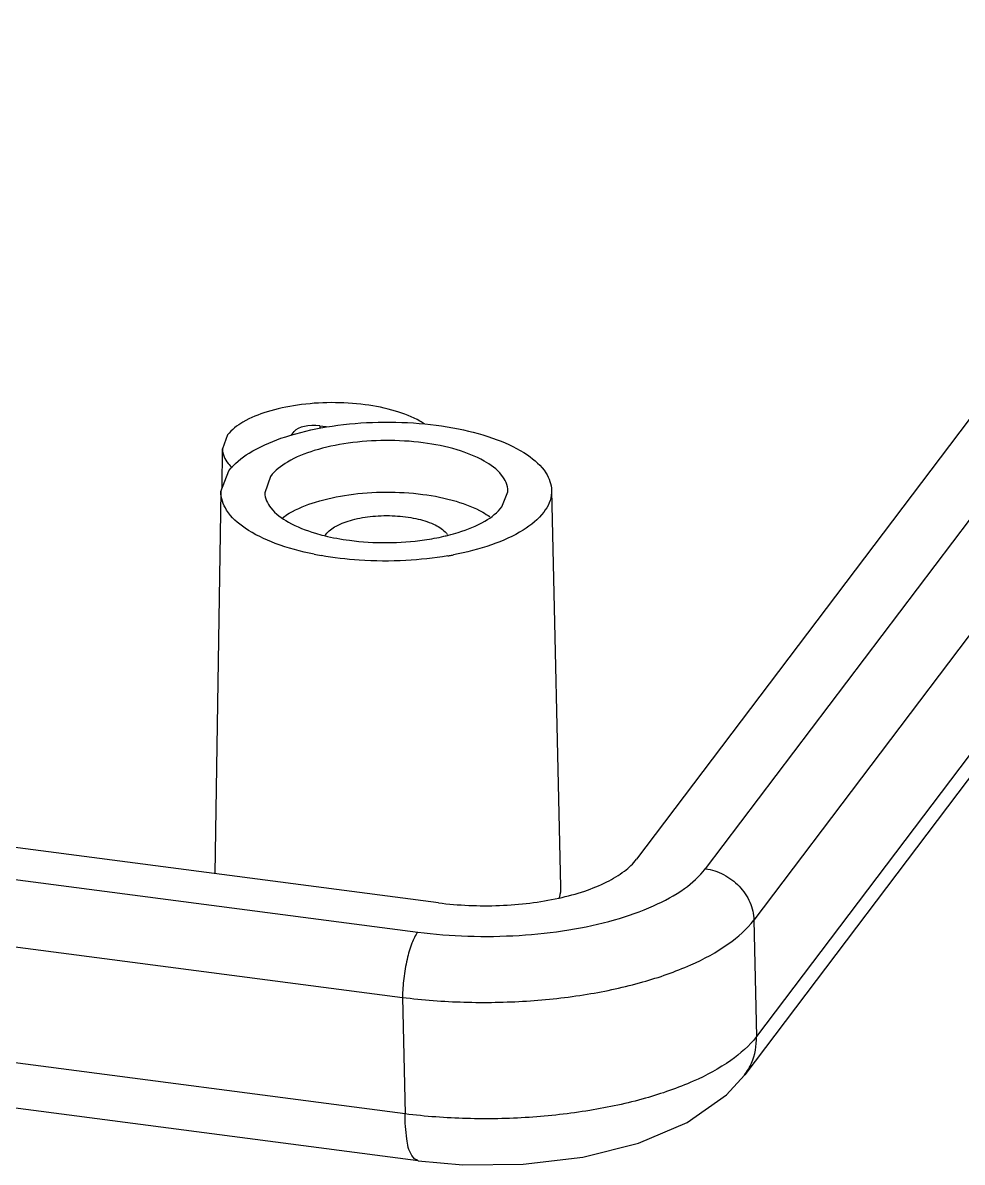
# Model space of a CAD drawing. Header units: millimetres. Extents: x 1893 to 2294, y -410 to -132.
# Drawn here: x 2070.03 to 2084.81, y -387.17 to -369.25 of the extents above; entities that cross this region are included whole.
import ezdxf

# ---------------------------------------------------------------- set-up
doc = ezdxf.new("R2010")
doc.units = ezdxf.units.MM

msp = doc.modelspace()

# ---------------------------------------------------------------- linework, layer by layer
at = {"color": 7, "linetype": 'Continuous'}
for p, q in [((2097.647, -358.646), (2079.685, -382.401)), ((2098.741, -358.779), (2080.766, -382.552)), ((2099.506, -359.586), (2081.53, -383.359)), ((2099.578, -361.377), (2081.57, -385.192)), ((2099.394, -361.977), (2081.385, -385.794)), ((2076.57, -383.087), (1974.424, -369.715)), ((1974.057, -370.17), (2076.245, -383.547)), ((1973.817, -371.198), (2076.004, -384.575)), ((2076.045, -386.408), (1973.758, -373.018)), ((2076.253, -387.145), (1973.966, -373.755)), ((2074.705, -375.584), (2074.705, -375.622)), ((2074.705, -375.584), (2074.851, -375.603)), ((2073.255, -375.729), (2073.174, -375.947)), ((2074.252, -375.74), (2074.303, -375.673)), ((2073.17, -376.564), (2073.174, -375.947)), ((2073.149, -376.619), (2073.271, -376.295)), ((2073.928, -376.381), (2073.838, -376.639)), ((2073.149, -376.619), (2073.054, -382.627)), ((2077.569, -376.857), (2077.659, -376.625)), ((2078.349, -376.601), (2078.491, -382.843)), ((2081.53, -383.359), (2081.57, -385.192)), ((2076.004, -384.575), (2076.045, -386.408)), ((2081.383, -385.796), (2081.385, -385.794))]:
    msp.add_line(p, q, dxfattribs=at)
msp.add_lwpolyline([(2076.253, -387.145), (2076.954, -387.207), (2077.901, -387.199), (2078.839, -387.087), (2079.714, -386.868), (2080.483, -386.541), (2081.097, -386.109), (2081.383, -385.796)], dxfattribs=at)
for centre, radius, start, end in [((2075.482, -374.443), 2.955, 253.3332, 256.1243), ((2074.988, -377.436), 0.238, 142.9177, 146.6099), ((2075.927, -374.151), 3.254, 282.9489, 284.2563), ((2075.982, -374.362), 3.036, 284.2384, 287.2318), ((2075.601, -372.684), 5.019, 258.6527, 259.9441), ((2075.84, -372.523), 5.182, 279.7217, 280.4143), ((2075.855, -372.606), 5.098, 280.4147, 280.7286)]:
    msp.add_arc(centre, radius, start, end, dxfattribs=at)
msp.add_ellipse((2074.608, -375.713), major_axis=(0.32, 0.001), ratio=0.420219, start_param=1.261119, end_param=2.831839, dxfattribs=at)
for points, start_tangent, end_tangent in [([(2076.347, -375.552), (2076.279, -375.512), (2075.896, -375.354), (2075.415, -375.254), (2074.883, -375.221), (2074.352, -375.26), (2073.874, -375.365), (2073.496, -375.527), (2073.255, -375.729)], (-0.840234, 0.542223), (-0.603133, -0.797641)), ([(2073.271, -376.295), (2073.594, -376.014), (2074.093, -375.782), (2074.721, -375.618), (2075.44, -375.535), (2076.175, -375.54), (2076.885, -375.633), (2077.494, -375.804), (2077.968, -376.043), (2078.259, -376.327), (2078.348, -376.601)], (0.603133, 0.797641), (0.033069, -0.999453)), ([(2073.174, -375.947), (2073.174, -375.953), (2073.261, -376.176)], (-0.00904, -0.999959), (0.607483, -0.794333)), ([(2077.659, -376.625), (2077.66, -376.609), (2077.563, -376.361), (2077.288, -376.139), (2076.863, -375.963), (2076.329, -375.852), (2075.737, -375.816), (2075.148, -375.859), (2074.617, -375.975), (2074.196, -376.155), (2073.928, -376.381)], (0.040194, 0.999192), (-0.603133, -0.797641)), ([(2073.261, -376.176), (2073.327, -376.248)], (0.607483, -0.794333), (0.730631, -0.682772)), ([(2074.613, -377.605), (2074.004, -377.434), (2073.529, -377.194), (2073.239, -376.911), (2073.149, -376.619)], (-0.980442, 0.19681), (0.007682, 0.99997)), ([(2073.838, -376.639), (2073.935, -376.877), (2074.21, -377.099), (2074.635, -377.274)], (0.044117, -0.999026), (0.957884, -0.287157)), ([(2074.125, -377.026), (2074.224, -376.961), (2074.638, -376.784), (2075.16, -376.669), (2075.741, -376.628), (2076.322, -376.663), (2076.848, -376.772), (2077.266, -376.945)], (0.809852, 0.586634), (0.872976, -0.487763)), ([(2078.348, -376.601), (2078.348, -376.636), (2078.226, -376.943)], (0.033069, -0.999453), (-0.603133, -0.797641)), ([(2076.881, -377.262), (2077.301, -377.083), (2077.569, -376.857)], (0.954996, 0.296619), (0.603133, 0.797641)), ([(2074.799, -377.293), (2074.96, -377.163), (2075.218, -377.064), (2075.536, -377.008), (2075.887, -377.001), (2076.214, -377.044), (2076.492, -377.133), (2076.676, -377.254), (2076.71, -377.295)], (0.603133, 0.797641), (0.578394, -0.815758)), ([(2078.226, -376.943), (2077.904, -377.224), (2077.405, -377.456), (2076.804, -377.614)], (-0.603133, -0.797641), (-0.982518, -0.186165)), ([(2077.266, -376.945), (2077.377, -377.014)], (0.872976, -0.487763), (0.816852, -0.576848)), ([(2074.774, -377.312), (2075.169, -377.386), (2075.76, -377.422), (2076.35, -377.379), (2076.656, -377.323)], (0.97073, -0.240174), (0.974551, 0.224166)), ([(2076.715, -377.63), (2076.058, -377.703), (2075.323, -377.698), (2074.724, -377.626)], (-0.985637, -0.168878), (-0.984628, 0.174665)), ([(2076.57, -383.087), (2077.045, -383.128), (2077.531, -383.129), (2078.009, -383.091), (2078.461, -383.014), (2078.869, -382.902), (2079.217, -382.758), (2079.493, -382.589), (2079.685, -382.401)], (0.99154, -0.129804), (0.603133, 0.797641)), ([(2076.245, -383.547), (2077.032, -383.611), (2077.839, -383.599), (2078.62, -383.513), (2079.337, -383.355), (2079.953, -383.134), (2080.438, -382.862), (2080.766, -382.552)], (0.991551, -0.129715), (0.603455, 0.797397)), ([(2080.766, -382.552), (2081.053, -382.643), (2081.298, -382.828), (2081.466, -383.079), (2081.53, -383.359)], (0.99154, -0.129804), (0.030888, -0.999523)), ([(2078.49, -382.844), (2078.49, -382.88), (2078.459, -383.027)], (0.033086, -0.999453), (-0.344652, -0.93873)), ([(2076.004, -384.575), (2076.971, -384.649), (2077.955, -384.632), (2078.909, -384.525), (2079.783, -384.332), (2080.536, -384.064), (2081.128, -383.734), (2081.53, -383.359)], (0.992121, -0.125287), (0.607622, 0.794226)), ([(2076.245, -383.547), (2076.153, -383.722), (2076.076, -383.977), (2076.024, -384.277), (2076.004, -384.575)], (-0.603133, -0.797641), (-0.005178, -0.999987)), ([(2081.57, -385.192), (2081.168, -385.565)], (-0.6098, -0.792555), (-0.816824, -0.576887)), ([(2081.384, -385.794), (2081.494, -385.607), (2081.57, -385.192)], (0.603049, 0.797704), (-0.030888, 0.999523)), ([(2081.168, -385.565), (2080.576, -385.894), (2079.824, -386.161), (2078.949, -386.353), (2077.995, -386.462), (2077.011, -386.48), (2076.045, -386.408)], (-0.816824, -0.576887), (-0.9924, 0.12305)), ([(2076.253, -387.143), (2076.151, -387.06), (2076.071, -386.8), (2076.045, -386.408)], (-0.973042, 0.230627), (0.005178, 0.999987))]:
    msp.add_spline(points, degree=3, dxfattribs=dict(at, start_tangent=start_tangent, end_tangent=end_tangent))

doc.saveas('drawing.dxf')
